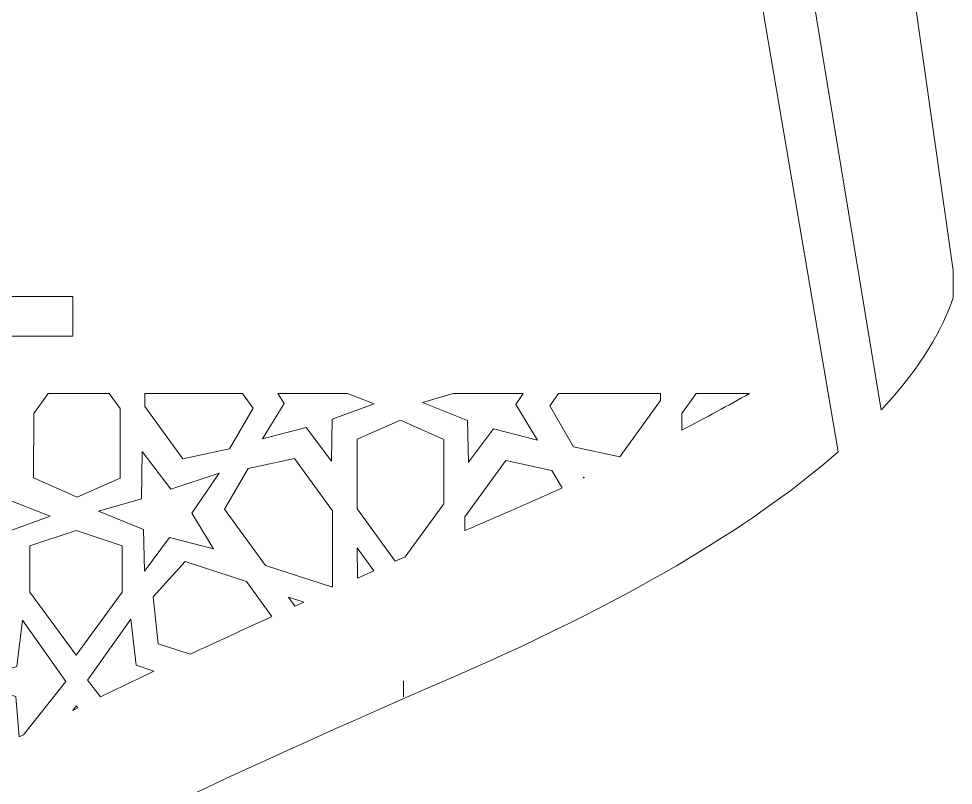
# Model space of a CAD drawing. Header units: millimetres. Extents: x -872 to 869, y -2161 to 2179.
# Drawn here: x 812.5 to 869, y -2071.7 to -2025.3 of the extents above; entities that cross this region are included whole.
import ezdxf

# ---------------------------------------------------------------- set-up
doc = ezdxf.new("R2010")
doc.units = ezdxf.units.MM
doc.header["$MEASUREMENT"] = 0
doc.layers.add('Layer 1', color=7, linetype='Continuous')

msp = doc.modelspace()

# ---------------------------------------------------------------- linework, layer by layer
at = {"layer": 'Layer 1', "color": 250, "lineweight": 9}
for points, knots in [([(868.9716, -2042.1917), (868.9716, -2042.1917), (868.9716, -2040.5545), (868.9716, -2040.5545), (868.9716, -2040.5545), (868.9716, -2040.5545), (851.477, -1917.4562), (851.477, -1917.4562), (851.477, -1917.4562), (851.477, -1917.4562), (858.1237, -1917.4562), (858.1237, -1917.4562), (858.1237, -1917.4562), (858.1237, -1917.4562), (858.1237, -1897.9761), (858.1237, -1897.9761), (858.1237, -1897.9761), (858.1237, -1897.9761), (814.8259, -1897.9761), (814.8259, -1897.9761)], [0, 0, 0, 0, 0.1666667, 0.1666667, 0.1666667, 0.1666667, 0.3333333, 0.3333333, 0.3333333, 0.3333333, 0.5, 0.5, 0.5, 0.5, 0.6666667, 0.6666667, 0.6666667, 0.6666667, 1, 1, 1, 1]), ([(862.0116, -2051.5169), (862.0116, -2051.5169), (849.87, -1980.0709), (849.87, -1980.0709), (849.87, -1980.0709), (849.87, -1980.0709), (853.1976, -1979.7605), (853.1976, -1979.7605), (853.1976, -1979.7605), (853.1976, -1979.7605), (864.6213, -2048.9876), (864.6213, -2048.9876)], [0, 0, 0, 0, 0.25, 0.25, 0.25, 0.25, 0.5, 0.5, 0.5, 0.5, 1, 1, 1, 1]), ([(793.2495, -2042.1216), (793.2495, -2042.1216), (815.8147, -2042.1216), (815.8147, -2042.1216), (815.8147, -2042.1216), (815.8147, -2042.1216), (815.8147, -2044.5216), (815.8147, -2044.5216), (815.8147, -2044.5216), (815.8147, -2044.5216), (793.2495, -2044.5216), (793.2495, -2044.5216), (793.2495, -2044.5216), (793.2495, -2044.5216), (793.2495, -2042.1216), (793.2495, -2042.1216)], [0, 0, 0, 0, 0.2, 0.2, 0.2, 0.2, 0.4, 0.4, 0.4, 0.4, 0.6, 0.6, 0.6, 0.6, 1, 1, 1, 1]), ([(864.6474, -2048.9589), (864.6671, -2048.9376), (864.6869, -2048.9162), (864.7066, -2048.8948), (864.7066, -2048.8948), (867.0806, -2046.3146), (868.3401, -2044.0497), (868.9716, -2042.1917)], [0, 0, 0, 0, 0.3333333, 0.3333333, 0.3333333, 0.3333333, 1, 1, 1, 1]), ([(818.6707, -2048.8889), (818.6707, -2048.8889), (818.6756, -2053.0976), (818.6756, -2053.0976), (818.6756, -2053.0976), (818.6756, -2053.0976), (816.0681, -2054.2512), (816.0681, -2054.2512), (816.0681, -2054.2512), (816.0681, -2054.2512), (813.4426, -2053.0858), (813.4426, -2053.0858), (813.4426, -2053.0858), (813.4426, -2053.0858), (813.4477, -2049.1865), (813.4477, -2049.1865), (813.4477, -2049.1865), (813.4477, -2049.1865), (814.324, -2047.985), (814.324, -2047.985), (814.324, -2047.985), (814.324, -2047.985), (818.0137, -2047.985), (818.0137, -2047.985), (818.0137, -2047.985), (818.0137, -2047.985), (818.6707, -2048.8889), (818.6707, -2048.8889)], [0, 0, 0, 0, 0.125, 0.125, 0.125, 0.125, 0.25, 0.25, 0.25, 0.25, 0.375, 0.375, 0.375, 0.375, 0.5, 0.5, 0.5, 0.5, 0.625, 0.625, 0.625, 0.625, 0.75, 0.75, 0.75, 0.75, 1, 1, 1, 1]), ([(826.0505, -2047.985), (826.0505, -2047.985), (826.6927, -2048.8666), (826.6927, -2048.8666), (826.6927, -2048.8666), (826.6927, -2048.8666), (825.2612, -2051.333), (825.2612, -2051.333), (825.2612, -2051.333), (825.2612, -2051.333), (822.4523, -2051.9335), (822.4523, -2051.9335), (822.4523, -2051.9335), (822.4523, -2051.9335), (820.1642, -2048.7763), (820.1642, -2048.7763), (820.1642, -2048.7763), (820.1642, -2048.7763), (820.1655, -2047.985), (820.1655, -2047.985), (820.1655, -2047.985), (820.1655, -2047.985), (826.0505, -2047.985), (826.0505, -2047.985)], [0, 0, 0, 0, 0.1428571, 0.1428571, 0.1428571, 0.1428571, 0.2857143, 0.2857143, 0.2857143, 0.2857143, 0.4285714, 0.4285714, 0.4285714, 0.4285714, 0.5714286, 0.5714286, 0.5714286, 0.5714286, 0.7142857, 0.7142857, 0.7142857, 0.7142857, 1, 1, 1, 1]), ([(832.4054, -2047.985), (832.4054, -2047.985), (834.0118, -2048.604), (834.0118, -2048.604), (834.0118, -2048.604), (834.0118, -2048.604), (831.4795, -2049.5447), (831.4795, -2049.5447), (831.4795, -2049.5447), (831.4795, -2049.5447), (831.4278, -2052.0669), (831.4278, -2052.0669), (831.4278, -2052.0669), (831.4278, -2052.0669), (829.9088, -2050.0473), (829.9088, -2050.0473), (829.9088, -2050.0473), (829.9088, -2050.0473), (827.2625, -2050.7321), (827.2625, -2050.7321), (827.2625, -2050.7321), (827.2625, -2050.7321), (828.5649, -2048.5808), (828.5649, -2048.5808), (828.5649, -2048.5808), (828.5649, -2048.5808), (828.1799, -2047.985), (828.1799, -2047.985), (828.1799, -2047.985), (828.1799, -2047.985), (832.4054, -2047.985), (832.4054, -2047.985)], [0, 0, 0, 0, 0.1111111, 0.1111111, 0.1111111, 0.1111111, 0.2222222, 0.2222222, 0.2222222, 0.2222222, 0.3333333, 0.3333333, 0.3333333, 0.3333333, 0.4444444, 0.4444444, 0.4444444, 0.4444444, 0.5555556, 0.5555556, 0.5555556, 0.5555556, 0.6666667, 0.6666667, 0.6666667, 0.6666667, 0.7777778, 0.7777778, 0.7777778, 0.7777778, 1, 1, 1, 1]), ([(843.0062, -2047.985), (843.0062, -2047.985), (842.5554, -2048.6442), (842.5554, -2048.6442), (842.5554, -2048.6442), (842.5554, -2048.6442), (843.861, -2050.8019), (843.861, -2050.8019), (843.861, -2050.8019), (843.861, -2050.8019), (841.2156, -2050.1164), (841.2156, -2050.1164), (841.2156, -2050.1164), (841.2156, -2050.1164), (839.6958, -2052.1375), (839.6958, -2052.1375), (839.6958, -2052.1375), (839.6958, -2052.1375), (839.644, -2049.6219), (839.644, -2049.6219), (839.644, -2049.6219), (839.644, -2049.6219), (836.923, -2048.5292), (836.923, -2048.5292), (836.923, -2048.5292), (836.923, -2048.5292), (838.7833, -2047.985), (838.7833, -2047.985), (838.7833, -2047.985), (838.7833, -2047.985), (843.0062, -2047.985), (843.0062, -2047.985)], [0, 0, 0, 0, 0.1111111, 0.1111111, 0.1111111, 0.1111111, 0.2222222, 0.2222222, 0.2222222, 0.2222222, 0.3333333, 0.3333333, 0.3333333, 0.3333333, 0.4444444, 0.4444444, 0.4444444, 0.4444444, 0.5555556, 0.5555556, 0.5555556, 0.5555556, 0.6666667, 0.6666667, 0.6666667, 0.6666667, 0.7777778, 0.7777778, 0.7777778, 0.7777778, 1, 1, 1, 1]), ([(851.2995, -2048.4005), (851.2995, -2048.4005), (848.831, -2051.8071), (848.831, -2051.8071), (848.831, -2051.8071), (848.831, -2051.8071), (846.0426, -2051.2089), (846.0426, -2051.2089), (846.0426, -2051.2089), (846.0426, -2051.2089), (844.6041, -2048.7228), (844.6041, -2048.7228), (844.6041, -2048.7228), (844.6041, -2048.7228), (845.1416, -2047.985), (845.1416, -2047.985), (845.1416, -2047.985), (845.1416, -2047.985), (851.2995, -2047.985), (851.2995, -2047.985), (851.2995, -2047.985), (851.2995, -2047.985), (851.2995, -2048.4005), (851.2995, -2048.4005)], [0, 0, 0, 0, 0.1428571, 0.1428571, 0.1428571, 0.1428571, 0.2857143, 0.2857143, 0.2857143, 0.2857143, 0.4285714, 0.4285714, 0.4285714, 0.4285714, 0.5714286, 0.5714286, 0.5714286, 0.5714286, 0.7142857, 0.7142857, 0.7142857, 0.7142857, 1, 1, 1, 1]), ([(852.5739, -2050.1964), (852.5739, -2050.1964), (852.5753, -2049.1865), (852.5753, -2049.1865), (852.5753, -2049.1865), (852.5753, -2049.1865), (853.4515, -2047.985), (853.4515, -2047.985), (853.4515, -2047.985), (853.4515, -2047.985), (856.6728, -2047.985), (856.6728, -2047.985), (856.6728, -2047.985), (855.4047, -2048.701), (854.0409, -2049.4387), (852.5739, -2050.1964)], [0, 0, 0, 0, 0.2, 0.2, 0.2, 0.2, 0.4, 0.4, 0.4, 0.4, 0.6, 0.6, 0.6, 0.6, 1, 1, 1, 1]), ([(838.2127, -2050.7618), (838.2127, -2050.7618), (838.2075, -2054.661), (838.2075, -2054.661), (838.2075, -2054.661), (838.2075, -2054.661), (835.8785, -2057.856), (835.8785, -2057.856), (835.8785, -2057.856), (835.8785, -2057.856), (835.2829, -2058.1192), (835.2829, -2058.1192), (835.2829, -2058.1192), (835.2829, -2058.1192), (832.9859, -2054.9592), (832.9859, -2054.9592), (832.9859, -2054.9592), (832.9859, -2054.9592), (832.9807, -2050.7509), (832.9807, -2050.7509), (832.9807, -2050.7509), (832.9807, -2050.7509), (835.5874, -2049.5963), (835.5874, -2049.5963), (835.5874, -2049.5963), (835.5874, -2049.5963), (838.2127, -2050.7618), (838.2127, -2050.7618)], [0, 0, 0, 0, 0.125, 0.125, 0.125, 0.125, 0.25, 0.25, 0.25, 0.25, 0.375, 0.375, 0.375, 0.375, 0.5, 0.5, 0.5, 0.5, 0.625, 0.625, 0.625, 0.625, 0.75, 0.75, 0.75, 0.75, 1, 1, 1, 1]), ([(812.0358, -2054.458), (812.0358, -2054.458), (814.4487, -2055.3879), (814.4487, -2055.3879), (814.4487, -2055.3879), (814.4487, -2055.3879), (811.9177, -2056.3281), (811.9177, -2056.3281), (811.9177, -2056.3281), (811.9177, -2056.3281), (811.8659, -2058.8518), (811.8659, -2058.8518), (811.8659, -2058.8518), (811.8659, -2058.8518), (810.3455, -2056.8313), (810.3455, -2056.8313), (810.3455, -2056.8313), (810.3455, -2056.8313), (807.7008, -2057.5163), (807.7008, -2057.5163), (807.7008, -2057.5163), (807.7008, -2057.5163), (809.002, -2055.3652), (809.002, -2055.3652), (809.002, -2055.3652), (809.002, -2055.3652), (807.5022, -2053.0446), (807.5022, -2053.0446), (807.5022, -2053.0446), (807.5022, -2053.0446), (810.2829, -2053.9044), (810.2829, -2053.9044), (810.2829, -2053.9044), (810.2829, -2053.9044), (811.9475, -2051.441), (811.9475, -2051.441), (811.9475, -2051.441), (811.9475, -2051.441), (812.0358, -2054.458), (812.0358, -2054.458)], [0, 0, 0, 0, 0.0909091, 0.0909091, 0.0909091, 0.0909091, 0.1818182, 0.1818182, 0.1818182, 0.1818182, 0.2727273, 0.2727273, 0.2727273, 0.2727273, 0.3636364, 0.3636364, 0.3636364, 0.3636364, 0.4545455, 0.4545455, 0.4545455, 0.4545455, 0.5454545, 0.5454545, 0.5454545, 0.5454545, 0.6363636, 0.6363636, 0.6363636, 0.6363636, 0.7272727, 0.7272727, 0.7272727, 0.7272727, 0.8181818, 0.8181818, 0.8181818, 0.8181818, 1, 1, 1, 1]), ([(808.3498, -2079.9432), (812.8406, -2077.0396), (821.6639, -2072.5376), (838.8135, -2065.0991), (838.8135, -2065.0991), (838.8135, -2065.0991), (838.8137, -2065.0991), (838.8137, -2065.0991), (838.8137, -2065.0991), (850.208, -2060.1566), (857.4471, -2055.5361), (862.0131, -2051.5154)], [0, 0, 0, 0, 0.25, 0.25, 0.25, 0.25, 0.5, 0.5, 0.5, 0.5, 1, 1, 1, 1]), ([(821.7361, -2053.7634), (821.7361, -2053.7634), (824.6425, -2052.807), (824.6425, -2052.807), (824.6425, -2052.807), (824.6425, -2052.807), (822.9925, -2055.2185), (822.9925, -2055.2185), (822.9925, -2055.2185), (822.9925, -2055.2185), (824.298, -2057.3763), (824.298, -2057.3763), (824.298, -2057.3763), (824.298, -2057.3763), (821.6526, -2056.6921), (821.6526, -2056.6921), (821.6526, -2056.6921), (821.6526, -2056.6921), (820.1336, -2058.7126), (820.1336, -2058.7126), (820.1336, -2058.7126), (820.1336, -2058.7126), (820.0808, -2056.1961), (820.0808, -2056.1961), (820.0808, -2056.1961), (820.0808, -2056.1961), (817.3608, -2055.1044), (817.3608, -2055.1044), (817.3608, -2055.1044), (817.3608, -2055.1044), (819.967, -2054.342), (819.967, -2054.342), (819.967, -2054.342), (819.967, -2054.342), (820.0028, -2051.4934), (820.0028, -2051.4934), (820.0028, -2051.4934), (820.0028, -2051.4934), (821.7361, -2053.7634), (821.7361, -2053.7634)], [0, 0, 0, 0, 0.0909091, 0.0909091, 0.0909091, 0.0909091, 0.1818182, 0.1818182, 0.1818182, 0.1818182, 0.2727273, 0.2727273, 0.2727273, 0.2727273, 0.3636364, 0.3636364, 0.3636364, 0.3636364, 0.4545455, 0.4545455, 0.4545455, 0.4545455, 0.5454545, 0.5454545, 0.5454545, 0.5454545, 0.6363636, 0.6363636, 0.6363636, 0.6363636, 0.7272727, 0.7272727, 0.7272727, 0.7272727, 0.8181818, 0.8181818, 0.8181818, 0.8181818, 1, 1, 1, 1]), ([(831.4913, -2055.0709), (831.4913, -2055.0709), (831.4839, -2059.695), (831.4839, -2059.695), (831.4839, -2059.695), (831.4839, -2059.695), (827.4409, -2058.3824), (827.4409, -2058.3824), (827.4409, -2058.3824), (827.4409, -2058.3824), (824.9637, -2054.9796), (824.9637, -2054.9796), (824.9637, -2054.9796), (824.9637, -2054.9796), (826.3948, -2052.5136), (826.3948, -2052.5136), (826.3948, -2052.5136), (826.3948, -2052.5136), (829.2031, -2051.9145), (829.2031, -2051.9145), (829.2031, -2051.9145), (829.2031, -2051.9145), (831.4913, -2055.0709), (831.4913, -2055.0709)], [0, 0, 0, 0, 0.1428571, 0.1428571, 0.1428571, 0.1428571, 0.2857143, 0.2857143, 0.2857143, 0.2857143, 0.4285714, 0.4285714, 0.4285714, 0.4285714, 0.5714286, 0.5714286, 0.5714286, 0.5714286, 0.7142857, 0.7142857, 0.7142857, 0.7142857, 1, 1, 1, 1]), ([(844.7404, -2052.6381), (844.7404, -2052.6381), (845.3495, -2053.6911), (845.3495, -2053.6911), (845.3495, -2053.6911), (844.3325, -2054.1535), (843.2789, -2054.6216), (842.1871, -2055.095), (842.1871, -2055.095), (841.2713, -2055.4923), (840.3703, -2055.8846), (839.4833, -2056.2722), (839.4833, -2056.2722), (839.4833, -2056.2722), (839.4833, -2055.4465), (839.4833, -2055.4465), (839.4833, -2055.4465), (839.4833, -2055.4465), (841.9533, -2052.0399), (841.9533, -2052.0399), (841.9533, -2052.0399), (841.9533, -2052.0399), (844.7404, -2052.6381), (844.7404, -2052.6381)], [0, 0, 0, 0, 0.1428571, 0.1428571, 0.1428571, 0.1428571, 0.2857143, 0.2857143, 0.2857143, 0.2857143, 0.4285714, 0.4285714, 0.4285714, 0.4285714, 0.5714286, 0.5714286, 0.5714286, 0.5714286, 0.7142857, 0.7142857, 0.7142857, 0.7142857, 1, 1, 1, 1]), ([(846.6589, -2053.0894), (846.6589, -2053.0894), (846.63, -2053.0446), (846.63, -2053.0446), (846.63, -2053.0446), (846.63, -2053.0446), (846.7053, -2053.0678), (846.7053, -2053.0678), (846.7053, -2053.0678), (846.7053, -2053.0678), (846.6589, -2053.0894), (846.6589, -2053.0894)], [0, 0, 0, 0, 0.25, 0.25, 0.25, 0.25, 0.5, 0.5, 0.5, 0.5, 1, 1, 1, 1]), ([(818.7939, -2057.1928), (818.7939, -2057.1928), (818.7939, -2059.9932), (818.7939, -2059.9932), (818.7939, -2059.9932), (818.7939, -2059.9932), (816.0105, -2063.7868), (816.0105, -2063.7868), (816.0105, -2063.7868), (816.0105, -2063.7868), (813.2163, -2059.9932), (813.2163, -2059.9932), (813.2163, -2059.9932), (813.2163, -2059.9932), (813.2163, -2057.1936), (813.2163, -2057.1936), (813.2163, -2057.1936), (813.2163, -2057.1936), (816.0105, -2056.2557), (816.0105, -2056.2557), (816.0105, -2056.2557), (816.0105, -2056.2557), (818.7939, -2057.1928), (818.7939, -2057.1928)], [0, 0, 0, 0, 0.1428571, 0.1428571, 0.1428571, 0.1428571, 0.2857143, 0.2857143, 0.2857143, 0.2857143, 0.4285714, 0.4285714, 0.4285714, 0.4285714, 0.5714286, 0.5714286, 0.5714286, 0.5714286, 0.7142857, 0.7142857, 0.7142857, 0.7142857, 1, 1, 1, 1]), ([(832.9897, -2059.1383), (832.9897, -2059.1383), (832.9882, -2057.32), (832.9882, -2057.32), (832.9882, -2057.32), (832.9882, -2057.32), (833.9868, -2058.6942), (833.9868, -2058.6942), (833.9868, -2058.6942), (833.9868, -2058.6942), (832.9897, -2059.1383), (832.9897, -2059.1383)], [0, 0, 0, 0, 0.25, 0.25, 0.25, 0.25, 0.5, 0.5, 0.5, 0.5, 1, 1, 1, 1]), ([(826.2992, -2059.3515), (826.2992, -2059.3515), (827.8281, -2061.4643), (827.8281, -2061.4643), (827.8281, -2061.4643), (826.1136, -2062.2453), (824.4699, -2063.003), (822.8943, -2063.7389), (822.8943, -2063.7389), (822.8943, -2063.7389), (820.9648, -2063.1145), (820.9648, -2063.1145), (820.9648, -2063.1145), (820.9648, -2063.1145), (820.6725, -2060.2785), (820.6725, -2060.2785), (820.6725, -2060.2785), (820.6725, -2060.2785), (822.5923, -2058.1415), (822.5923, -2058.1415), (822.5923, -2058.1415), (822.5923, -2058.1415), (826.2992, -2059.3515), (826.2992, -2059.3515)], [0, 0, 0, 0, 0.1428571, 0.1428571, 0.1428571, 0.1428571, 0.2857143, 0.2857143, 0.2857143, 0.2857143, 0.4285714, 0.4285714, 0.4285714, 0.4285714, 0.5714286, 0.5714286, 0.5714286, 0.5714286, 0.7142857, 0.7142857, 0.7142857, 0.7142857, 1, 1, 1, 1]), ([(829.2241, -2060.8303), (829.2241, -2060.8303), (828.8314, -2060.2907), (828.8314, -2060.2907), (828.8314, -2060.2907), (828.8314, -2060.2907), (829.7542, -2060.5907), (829.7542, -2060.5907), (829.7542, -2060.5907), (829.7542, -2060.5907), (829.2241, -2060.8303), (829.2241, -2060.8303)], [0, 0, 0, 0, 0.25, 0.25, 0.25, 0.25, 0.5, 0.5, 0.5, 0.5, 1, 1, 1, 1]), ([(815.388, -2065.3844), (815.388, -2065.3844), (812.8385, -2068.6016), (812.8385, -2068.6016), (812.8385, -2068.6016), (812.8385, -2068.6016), (812.5811, -2068.7317), (812.5811, -2068.7317), (812.5811, -2068.7317), (812.5811, -2068.7317), (812.3777, -2066.2844), (812.3777, -2066.2844), (812.3777, -2066.2844), (812.3777, -2066.2844), (809.5936, -2065.4435), (809.5936, -2065.4435), (809.5936, -2065.4435), (809.5936, -2065.4435), (812.4392, -2064.4697), (812.4392, -2064.4697), (812.4392, -2064.4697), (812.4392, -2064.4697), (812.7667, -2061.6826), (812.7667, -2061.6826), (812.7667, -2061.6826), (812.7667, -2061.6826), (815.388, -2065.3844), (815.388, -2065.3844)], [0, 0, 0, 0, 0.125, 0.125, 0.125, 0.125, 0.25, 0.25, 0.25, 0.25, 0.375, 0.375, 0.375, 0.375, 0.5, 0.5, 0.5, 0.5, 0.625, 0.625, 0.625, 0.625, 0.75, 0.75, 0.75, 0.75, 1, 1, 1, 1]), ([(819.6407, -2064.3992), (819.6407, -2064.3992), (820.7103, -2064.7656), (820.7103, -2064.7656), (820.7103, -2064.7656), (819.5979, -2065.292), (818.5217, -2065.8069), (817.4816, -2066.3102), (817.4816, -2066.3102), (817.4816, -2066.3102), (816.6922, -2065.3144), (816.6922, -2065.3144), (816.6922, -2065.3144), (816.6922, -2065.3144), (819.3129, -2061.6134), (819.3129, -2061.6134), (819.3129, -2061.6134), (819.3129, -2061.6134), (819.6407, -2064.3992), (819.6407, -2064.3992)], [0, 0, 0, 0, 0.1666667, 0.1666667, 0.1666667, 0.1666667, 0.3333333, 0.3333333, 0.3333333, 0.3333333, 0.5, 0.5, 0.5, 0.5, 0.6666667, 0.6666667, 0.6666667, 0.6666667, 1, 1, 1, 1]), ([(815.8035, -2067.1277), (815.8035, -2067.1277), (816.0105, -2066.8466), (816.0105, -2066.8466), (816.0105, -2066.8466), (816.0105, -2066.8466), (816.1075, -2066.9787), (816.1075, -2066.9787), (816.1075, -2066.9787), (816.1075, -2066.9787), (815.8035, -2067.1277), (815.8035, -2067.1277)], [0, 0, 0, 0, 0.25, 0.25, 0.25, 0.25, 0.5, 0.5, 0.5, 0.5, 1, 1, 1, 1])]:
    msp.add_open_spline(points, degree=3, knots=knots, dxfattribs=at)
msp.add_open_spline([(835.7825, -2066.3053), (835.7825, -2066.3053), (835.7825, -2065.3466), (835.7825, -2065.3466)], degree=3, dxfattribs=at)

doc.saveas('drawing.dxf')
